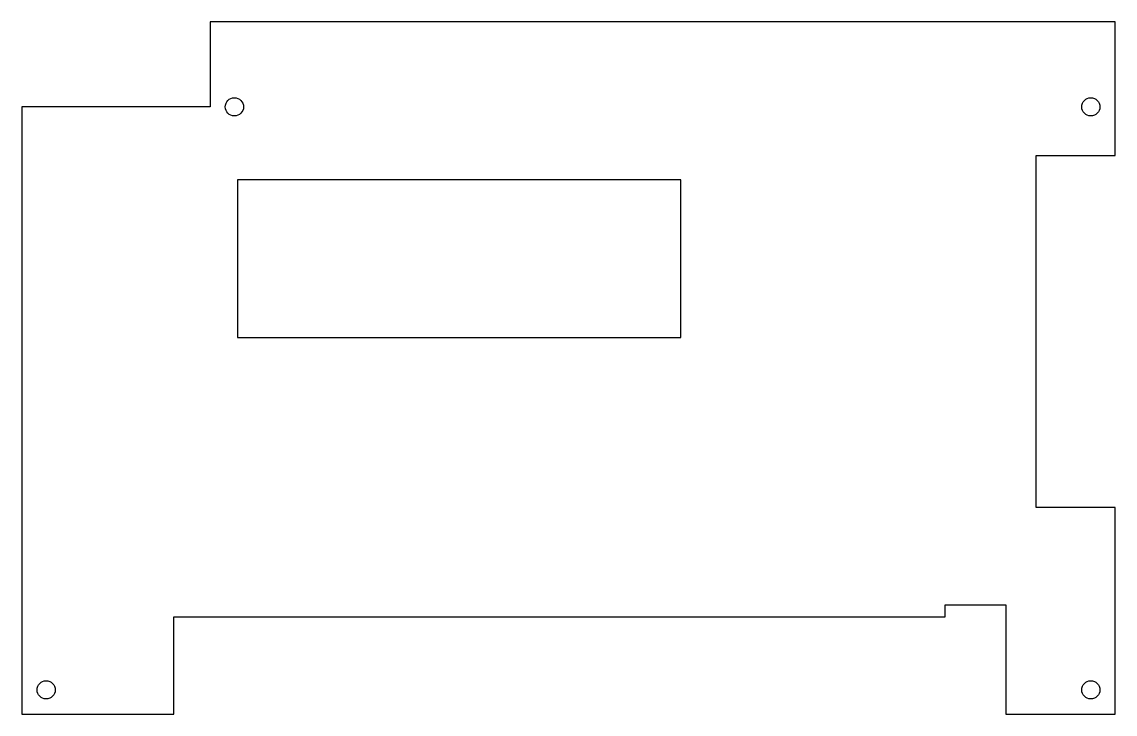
# Model space of a CAD drawing. Header units: millimetres. Extents: x 59 to 239, y 49 to 163.
import ezdxf

# ---------------------------------------------------------------- set-up
doc = ezdxf.new("R2010")
doc.units = ezdxf.units.MM

msp = doc.modelspace()

# ---------------------------------------------------------------- linework, layer by layer
at = {"color": 7, "linetype": 'Continuous', "lineweight": 25}
for p, q in [((239.23, 162.58), (90.23, 162.58)), ((90.23, 162.58), (90.23, 148.58)), ((239.23, 140.58), (239.23, 162.58)), ((90.23, 148.58), (59.23, 148.58)), ((59.23, 148.58), (59.23, 48.58)), ((226.23, 82.58), (226.23, 140.58)), ((226.23, 140.58), (239.23, 140.58)), ((167.73, 136.58), (94.73, 136.58)), ((94.73, 136.58), (94.73, 110.58)), ((167.73, 110.58), (167.73, 136.58)), ((94.73, 110.58), (167.73, 110.58)), ((239.23, 82.58), (226.23, 82.58)), ((239.23, 48.58), (239.23, 82.58)), ((211.23, 64.58), (211.23, 66.58)), ((211.23, 66.58), (221.23, 66.58)), ((221.23, 66.58), (221.23, 48.58)), ((84.23, 48.58), (84.23, 64.58)), ((84.23, 64.58), (211.23, 64.58)), ((59.23, 48.58), (84.23, 48.58)), ((221.23, 48.58), (239.23, 48.58))]:
    msp.add_line(p, q, dxfattribs=at)
for centre in [(94.23, 148.58), (235.23, 148.58), (63.23, 52.58), (235.23, 52.58)]:
    msp.add_circle(centre, 1.5, dxfattribs=at)

doc.saveas('drawing.dxf')
